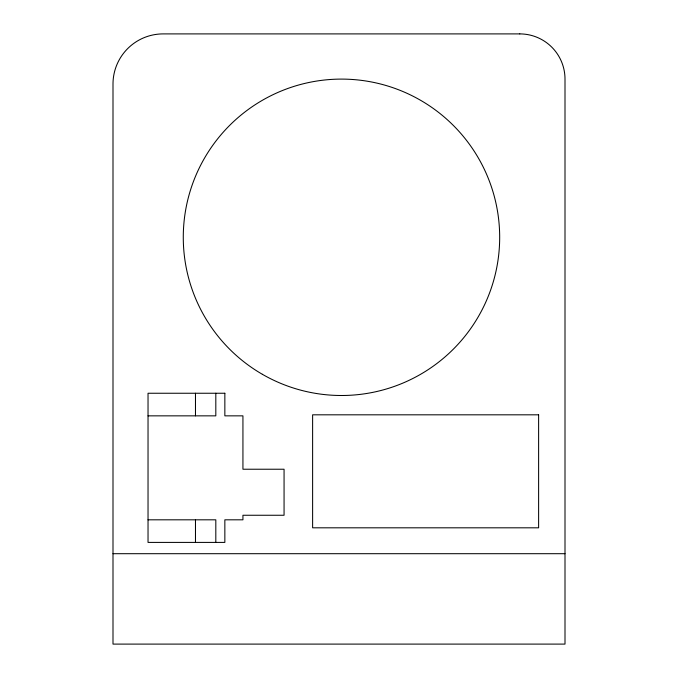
<?xml version="1.0" encoding="UTF-8"?>
<svg xmlns="http://www.w3.org/2000/svg" width="678" height="678" viewBox="0 0 678 678"><rect width="100%" height="100%" fill="white"/><g stroke="black" fill="none" stroke-linecap="round" stroke-linejoin="round"><path stroke-width="1.02" d="M148.033 415.851L215.816 415.851L215.816 393.248M148.033 519.814L215.816 519.814L215.816 542.408M112.997 553.697L565.003 553.697M195.476 393.248L195.476 415.851M195.476 519.814L195.476 542.408M519.797 33.9L163.152 33.9A50.155 50.155 0 0 0 112.997 84.055L112.997 644.1L565.003 644.1L565.003 79.097A45.197 45.197 0 0 0 519.797 33.9M224.85 393.248L148.033 393.248L148.033 542.408L224.85 542.408L224.85 519.814L242.936 519.814L242.936 515.255L284.065 515.255L284.065 469.227L242.936 469.227L242.936 415.851L224.85 415.851L224.85 393.248M538.62 414.817L312.617 414.817L312.617 527.815L538.62 527.815L538.62 414.817M262.378 374.307A158.203 158.203 0 0 0 499.678 237.3A158.203 158.203 0 0 0 262.378 100.293A158.203 158.203 0 0 0 262.378 374.307"/></g></svg>
